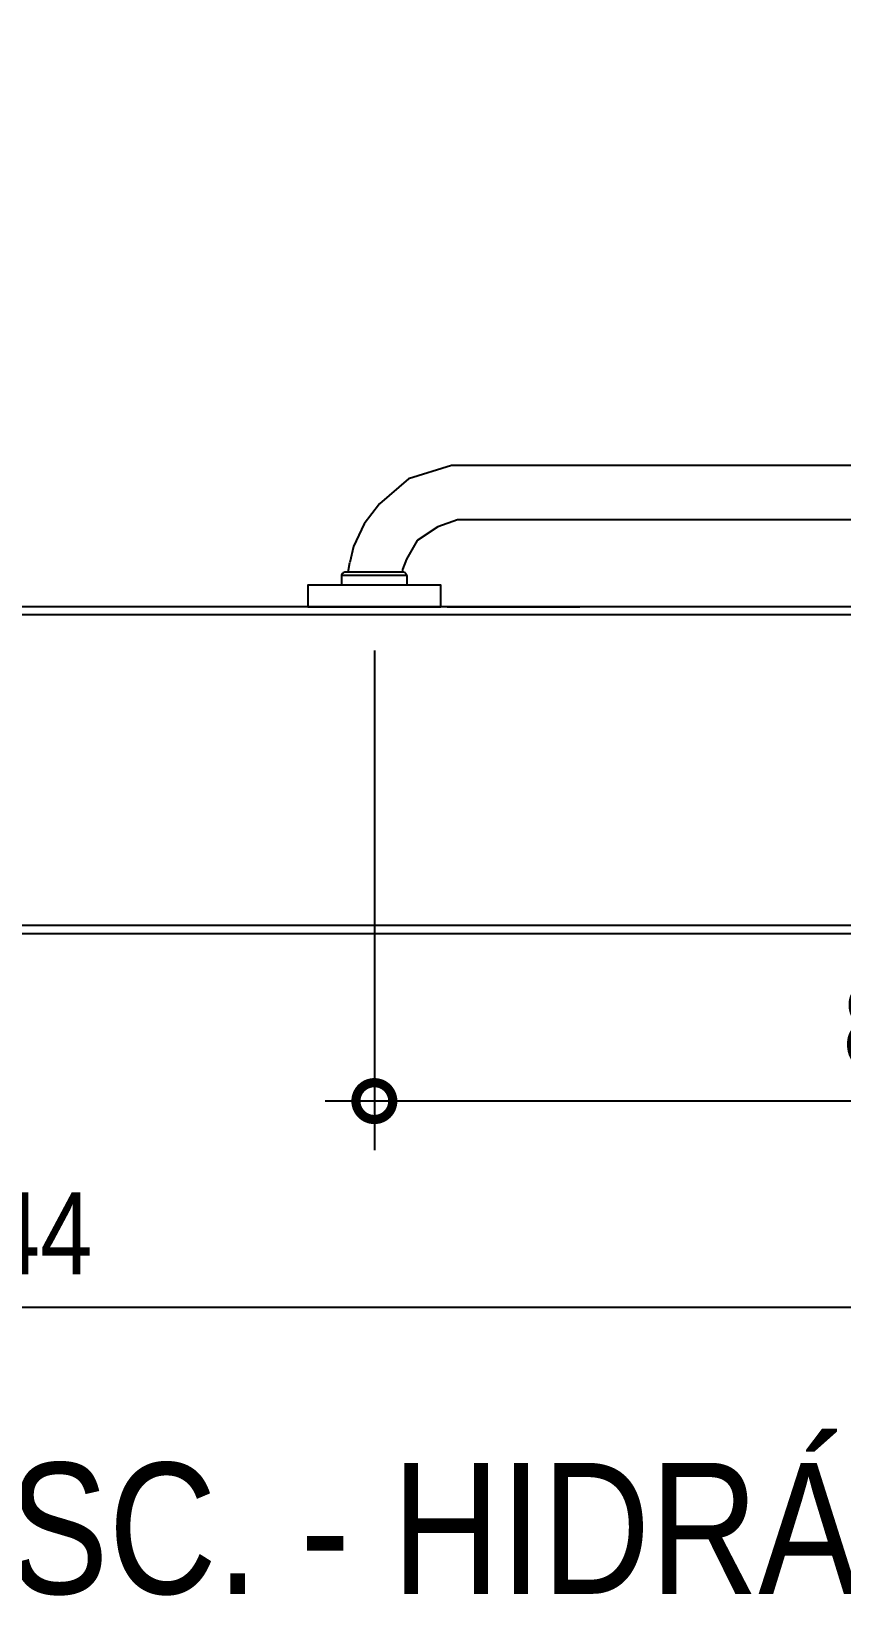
# Model space of a CAD drawing. Header units: metres. Extents: x 3 to 168, y -142 to 28.
# Drawn here: x 46.192 to 46.687, y -121.268 to -120.313 of the extents above; entities that cross this region are included whole.
import ezdxf

# ---------------------------------------------------------------- set-up
doc = ezdxf.new("R2010")
doc.units = ezdxf.units.M
for name, color, linetype in [('ARQ-ALV ACAB', 4, 'Continuous'), ('ARQ-ALV OSSO', 5, 'Continuous'), ('ARQ-DIM', 2, 'Continuous'), ('ARQ-HID', 2, 'Continuous'), ('ARQ-TXT', 2, 'Continuous')]:
    doc.layers.add(name, color=color, linetype=linetype)
doc.styles.add('Adesa', font='ARIALN.TTF')
doc.dimstyles.new('ADESA 1-0025', dxfattribs={"dimtxt": 0.05, "dimasz": 0.045, "dimexe": 0.03, "dimexo": 0.04, "dimgap": 0.02, "dimtad": 1, "dimtoh": 1, "dimdec": 0, "dimlfac": 100, "dimzin": 4, "dimtxsty": 'Adesa', "dimblk": 'DOTSMALL', "dimcen": 1, "dimdle": 0.03, "dimclrd": 1, "dimclre": 1, "dimclrt": 256, "dimazin": 1, "dimtm": 1e-09, "dimtfac": 1, "dimtdec": 0, "dimtix": 1, "dimtmove": 2, "dimatfit": 0, "dimldrblk": 'DOTSMALL', "dimfxl": 0.8, "dimtvp": 2, "dimtolj": 1, "dimtzin": 0, "dimarcsym": 0})

# ---------------------------------------------------------------- blocks, each defined once
blk = doc.blocks.new('VASO SANIT ACESSIVEL')
at = {"color": 1}
blk.add_lwpolyline([(-1.04005, 0), (-0.95882, 0), (-0.95882, -0.0132), (-1.04005, -0.0132)], close=True, dxfattribs=at)
for points in [[(-0.95505, 0), (-0.87382, 0)], [(-1.01948, -0.01907), (-1.01948, -0.0132)], [(-0.97968, -0.01907), (-1.01948, -0.01907)], [(-1.0192, -0.0201), (-1.01948, -0.01907)], [(-0.97968, -0.01907), (-0.97996, -0.0201)], [(-0.97968, -0.01907), (-0.97968, -0.0132)], [(-1.01848, -0.02082), (-1.0192, -0.0201)], [(-1.01745, -0.0211), (-1.01848, -0.02082)], [(-0.98171, -0.0211), (-1.01745, -0.0211)], [(-1.01535, -0.0211), (-1.01446, -0.0271)], [(-1.01215, -0.03676), (-1.01446, -0.0271)], [(-0.98224, -0.02279), (-0.9825, -0.0211)], [(-0.97988, -0.02902), (-0.98224, -0.02279)], [(-0.98068, -0.02082), (-0.98171, -0.0211)], [(-0.97996, -0.0201), (-0.98068, -0.02082)], [(-1.00564, -0.05056), (-1.01215, -0.03676)], [(-0.96071, -0.04888), (-0.97328, -0.0405), (-0.97988, -0.02902)], [(-0.99622, -0.06294), (-1.00564, -0.05056)], [(-0.25794, -0.0532), (-0.94872, -0.0532), (-0.96071, -0.04888)], [(-0.25794, -0.0862), (-0.95225, -0.0862), (-0.97859, -0.07811), (-0.99622, -0.06294)]]:
    blk.add_lwpolyline(points, dxfattribs=at)
at = {"layer": 'ARQ-HID'}
blk.add_lwpolyline([(0, 0), (-1.07248, 0)], dxfattribs=at)
blk = doc.blocks.new('_DotSmall')
at = {"color": 0, "linetype": 'ByBlock', "const_width": 0.5}
blk.add_lwpolyline([(-0.0625, 0, 1), (0.0625, 0, 1)], format="xyb", close=True, dxfattribs=at)
blk = doc.blocks.new('*D508')
at = {"layer": 'ARQ-DIM', "color": 1, "lineweight": -2, "transparency": 16777216}
for p, q in [((46.40156, -120.69116), (46.40156, -120.99628)), ((47.20003, -120.70436), (47.20003, -120.99628)), ((47.23003, -120.96628), (46.37156, -120.96628))]:
    blk.add_line(p, q, dxfattribs=at)
at = {"layer": 'Defpoints', "color": 0, "transparency": 16777216}
for p in [(46.40156, -120.65116, -0.0001), (47.20003, -120.66436, -0.0001), (46.40156, -120.96628)]:
    blk.add_point(p, dxfattribs=at)
at = {"layer": 'ARQ-DIM', "color": 1, "lineweight": -2, "transparency": 16777216, "xscale": 0.045, "yscale": 0.045, "zscale": 0.045, "rotation": 180}
blk.add_blockref('_DotSmall', (46.40156, -120.96628), dxfattribs=at)
at = {"layer": 'ARQ-DIM', "color": 1, "lineweight": -2, "transparency": 16777216, "xscale": 0.045, "yscale": 0.045, "zscale": 0.045}
blk.add_blockref('_DotSmall', (47.20003, -120.96628), dxfattribs=at)
at = {"layer": 'ARQ-DIM', "transparency": 16777216, "insert": (46.80079, -120.92072), "char_height": 0.05, "attachment_point": 5, "style": 'Adesa'}
blk.add_mtext('\\A1;80 - mín.', dxfattribs=at)
blk = doc.blocks.new('*D514')
at = {"layer": 'ARQ-DIM', "color": 1, "lineweight": -2, "transparency": 16777216}
for p, q in [((45.46212, -120.70437), (45.46212, -121.12209)), ((46.90079, -120.74936), (46.90079, -121.12209)), ((45.43212, -121.09209), (46.93079, -121.09209))]:
    blk.add_line(p, q, dxfattribs=at)
at = {"layer": 'Defpoints', "color": 0, "transparency": 16777216}
for p in [(45.46212, -120.66437), (46.90079, -120.70936, 0), (46.90079, -121.09209)]:
    blk.add_point(p, dxfattribs=at)
at = {"layer": 'ARQ-DIM', "color": 1, "lineweight": -2, "transparency": 16777216, "xscale": 0.045, "yscale": 0.045, "zscale": 0.045, "rotation": 180}
blk.add_blockref('_DotSmall', (45.46212, -121.09209), dxfattribs=at)
at = {"layer": 'ARQ-DIM', "color": 1, "lineweight": -2, "transparency": 16777216, "xscale": 0.045, "yscale": 0.045, "zscale": 0.045}
blk.add_blockref('_DotSmall', (46.90079, -121.09209), dxfattribs=at)
at = {"layer": 'ARQ-DIM', "transparency": 16777216, "insert": (46.18145, -121.04699), "char_height": 0.05, "attachment_point": 5, "style": 'Adesa'}
blk.add_mtext('\\A1;144', dxfattribs=at)
blk = doc.blocks.new('AREAS MOLHADAS')
at = {"layer": 'ARQ-ALV ACAB'}
for points, elevation in [([(45.20601, -118.24937), (45.206, -118.17432), (47.40099, -118.17432), (47.40099, -120.66437), (45.206, -120.66437), (45.206, -119.11937)], 0), ([(45.006, -120.86386), (47.60793, -120.86386)], -0.00001)]:
    blk.add_lwpolyline(points, dxfattribs=dict(at, elevation=elevation))
at = {"layer": 'ARQ-ALV OSSO'}
blk.add_line((45.011, -120.85886, -0.00001), (47.61293, -120.85886, 0), dxfattribs=at)
at = {"layer": 'ARQ-ALV OSSO', "elevation": 0}
blk.add_lwpolyline([(45.20101, -118.21937), (45.201, -118.16932), (47.40599, -118.16932), (47.40599, -120.66937), (45.201, -120.66937), (45.201, -119.14937)], dxfattribs=at)
at = {"layer": 'ARQ-HID', "xscale": -1, "rotation": 180}
blk.add_blockref('VASO SANIT ACESSIVEL', (47.40099, -120.66437, 0), dxfattribs=at)
at = {"layer": 'ARQ-TXT', "ltscale": 0.5, "style": 'Adesa'}
blk.add_text('PLANTA VEST. FUNC. MASC. - HIDRÁULICA', height=0.08, dxfattribs=at).set_placement((45.06312, -121.26723))
at = {"layer": 'ARQ-DIM'}
dim = blk.add_linear_dim(base=(46.40156, -120.96628, 0.0002), p1=(47.20003, -120.66436, 0.0001), p2=(46.40156, -120.65116, 0.0001), text='<> - mín.', dimstyle='ADESA 1-0025', dxfattribs=at)
dim.commit()
dim.dimension.update_dxf_attribs({"geometry": '*D508', "text_midpoint": (46.80079, -120.92072, 0.0002)})
dim = blk.add_linear_dim(base=(46.90079, -121.09209), p1=(45.46212, -120.66437), p2=(46.90079, -120.70936, 0), dimstyle='ADESA 1-0025', dxfattribs=at)
dim.commit()
dim.dimension.update_dxf_attribs({"geometry": '*D514', "text_midpoint": (46.18145, -121.04699)})

msp = doc.modelspace()

# ---------------------------------------------------------------- block references
msp.add_blockref('AREAS MOLHADAS', (0, 0))

doc.saveas('drawing.dxf')
